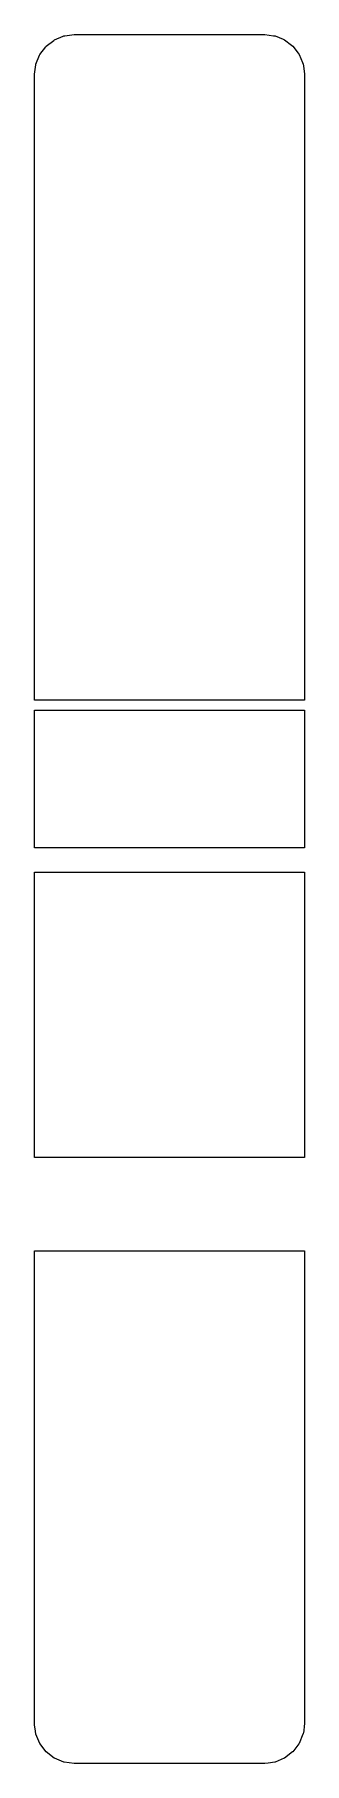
# Model space of a CAD drawing. Header units: metres. Extents: x 2.4 to 16, y -16 to 71.
import ezdxf

# ---------------------------------------------------------------- set-up
doc = ezdxf.new("R2010")
doc.units = ezdxf.units.M

msp = doc.modelspace()

# ---------------------------------------------------------------- linework, layer by layer
for p, q in [((2.986, 70.414), (3.367, 70.707)), ((3.367, 70.707), (3.4, 70.732)), ((3.4, 70.732), (3.844, 70.916)), ((3.844, 70.916), (3.882, 70.932)), ((3.882, 70.932), (3.923, 70.937)), ((3.923, 70.937), (4.4, 71)), ((4.4, 71), (9.041, 71)), ((9.041, 71), (13.46, 71)), ((13.46, 71), (14, 71)), ((14, 71), (14.433, 70.943)), ((14.433, 70.943), (14.518, 70.932)), ((14.518, 70.932), (14.921, 70.765)), ((14.921, 70.765), (15, 70.732)), ((15, 70.732), (15.346, 70.466)), ((2.468, 69.518), (2.652, 69.962)), ((2.652, 69.962), (2.668, 70)), ((2.668, 70), (2.961, 70.381)), ((2.961, 70.381), (2.986, 70.414)), ((15.346, 70.466), (15.414, 70.414)), ((15.414, 70.414), (15.68, 70.068)), ((15.68, 70.068), (15.732, 70)), ((15.732, 70), (15.899, 69.597)), ((2.4, 69), (2.463, 69.477)), ((2.4, 64.466), (2.4, 69)), ((2.463, 69.477), (2.468, 69.518)), ((15.899, 69.597), (15.932, 69.518)), ((15.932, 69.518), (15.943, 69.433)), ((15.943, 69.433), (16, 69)), ((16, 69), (16, 64.588)), ((16, 69), (16, 69)), ((2.4, 64.081), (2.4, 64.466)), ((16, 64.588), (16, 63.853)), ((2.4, 63.647), (2.4, 64.081)), ((2.4, 63.204), (2.4, 63.647)), ((16, 63.853), (16, 63.066)), ((2.4, 53.823), (2.4, 63.204)), ((16, 63.066), (16, 62.299)), ((16, 62.299), (16, 54.836)), ((16, 54.836), (16, 54.374)), ((16, 54.374), (16, 53.829)), ((2.4, 53.617), (2.4, 53.823)), ((2.4, 53.361), (2.4, 53.617)), ((2.4, 53.09), (2.4, 53.361)), ((2.4, 52.835), (2.4, 53.09)), ((16, 53.829), (16, 48.376)), ((2.4, 52.62), (2.4, 52.835)), ((2.4, 50.57), (2.4, 52.62)), ((2.4, 47.008), (2.4, 50.57)), ((16, 48.376), (16, 48.114)), ((16, 48.114), (16, 47.863)), ((16, 47.863), (16, 46.561)), ((2.4, 46.561), (2.4, 47.008)), ((2.4, 45.666), (2.4, 46.561)), ((16, 46.561), (16, 45.666)), ((2.4, 41.959), (2.4, 45.666)), ((16, 45.666), (16, 37.511)), ((2.4, 37.511), (2.4, 41.959)), ((15.206, 37.511), (2.4, 37.511)), ((16, 37.511), (15.206, 37.511)), ((2.4, 33.381), (2.4, 37.005)), ((2.4, 37.005), (3.194, 37.005)), ((3.194, 37.005), (16, 37.005)), ((16, 37.005), (16, 34.982)), ((16, 37.005), (16, 37.005)), ((16, 34.982), (16, 30.077)), ((2.4, 30.077), (2.4, 33.381)), ((4.326, 30.077), (2.4, 30.077)), ((16, 30.077), (4.326, 30.077)), ((2.4, 24.796), (2.4, 28.851)), ((2.4, 28.851), (14.074, 28.851)), ((14.074, 28.851), (16, 28.851)), ((16, 28.851), (16, 21.417)), ((2.4, 21.417), (2.4, 24.796)), ((2.4, 20.234), (2.4, 21.417)), ((16, 21.417), (16, 18.459)), ((16, 21.417), (16, 21.417)), ((2.4, 18.459), (2.4, 20.234)), ((2.4, 16.253), (2.4, 18.459)), ((16, 18.459), (16, 14.489)), ((2.4, 14.489), (2.4, 16.253)), ((9.766, 14.489), (2.4, 14.489)), ((16, 14.489), (9.766, 14.489)), ((2.4, 8.21), (2.4, 9.798)), ((2.4, 9.798), (8.634, 9.798)), ((8.634, 9.798), (16, 9.798)), ((16, 9.798), (16, 6.157)), ((2.4, 7.615), (2.4, 8.21)), ((2.4, 7.045), (2.4, 7.615)), ((2.4, 6.579), (2.4, 7.045)), ((2.4, 6.426), (2.4, 6.579)), ((2.4, 6.275), (2.4, 6.426)), ((2.4, 0.184), (2.4, 6.275)), ((16, 6.157), (16, 5.712)), ((16, 5.712), (16, 5.25)), ((16, 5.25), (16, 4.851)), ((16, 4.851), (16, -4.294)), ((2.4, -0.296), (2.4, 0.184)), ((2.4, -0.738), (2.4, -0.296)), ((2.4, -1.103), (2.4, -0.738)), ((2.4, -5.357), (2.4, -1.103)), ((16, -4.294), (16, -5.153)), ((16, -5.153), (16, -6.093)), ((2.4, -5.871), (2.4, -5.357)), ((2.4, -5.985), (2.4, -5.871)), ((2.4, -13.971), (2.4, -5.985)), ((16, -6.093), (16, -7.036)), ((16, -6.093), (16, -6.093)), ((16, -7.036), (16, -7.078)), ((16, -7.078), (16, -7.118)), ((16, -7.118), (16, -8.008)), ((16, -8.008), (16, -8.052)), ((16, -8.052), (16, -8.836)), ((16, -8.836), (16, -9.48)), ((16, -9.48), (16, -14)), ((2.4, -14), (2.4, -13.971)), ((2.405, -14.08), (2.4, -14)), ((2.434, -14.261), (2.405, -14.08)), ((2.468, -14.518), (2.434, -14.261)), ((2.47, -14.522), (2.468, -14.518)), ((2.668, -15), (2.47, -14.522)), ((15.926, -14.533), (15.732, -15)), ((15.932, -14.518), (15.926, -14.533)), ((15.961, -14.366), (15.932, -14.518)), ((15.992, -14.128), (15.961, -14.366)), ((16, -14), (15.992, -14.128)), ((2.671, -15.004), (2.668, -15)), ((2.986, -15.414), (2.671, -15.004)), ((3.397, -15.73), (2.986, -15.414)), ((15.401, -15.424), (14.999, -15.733)), ((15.414, -15.414), (15.401, -15.424)), ((15.722, -15.013), (15.414, -15.414)), ((15.732, -15), (15.722, -15.013)), ((3.401, -15.733), (3.397, -15.73)), ((3.878, -15.93), (3.401, -15.733)), ((3.882, -15.932), (3.878, -15.93)), ((3.885, -15.932), (3.882, -15.932)), ((4.152, -15.976), (3.885, -15.932)), ((4.4, -16), (4.152, -15.976)), ((9.05, -16), (4.4, -16)), ((14, -16), (9.05, -16)), ((14.163, -15.986), (14, -16)), ((14.502, -15.934), (14.163, -15.986)), ((14.518, -15.932), (14.502, -15.934)), ((14.984, -15.739), (14.518, -15.932)), ((14.999, -15.733), (14.984, -15.739))]:
    msp.add_line(p, q)

doc.saveas('drawing.dxf')
